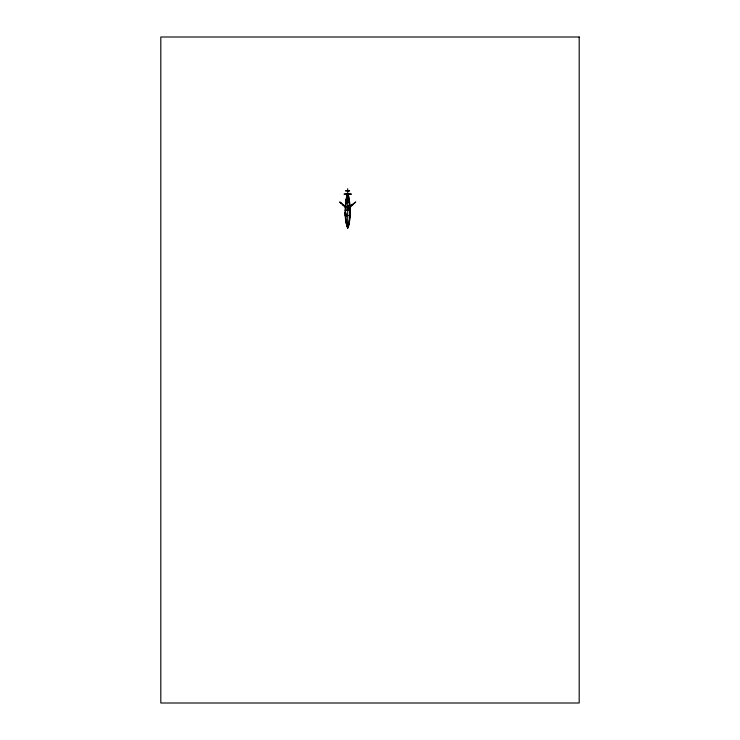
<?xml version="1.0" encoding="UTF-8"?>
<svg xmlns="http://www.w3.org/2000/svg" width="740" height="740" viewBox="0 0 740 740"><rect width="100%" height="100%" fill="white"/><g stroke="black" fill="none" stroke-linecap="round" stroke-linejoin="round"><path stroke-width="1.11" d="M346.024 201.9L347.31 194.694C345.349 205.674 344.396 217.301 347.717 228.077C351.694 217.477 350.436 205.618 348.355 194.694L347.032 194.694C344.96 205.618 343.693 217.477 347.68 228.077C350.973 217.246 350.103 205.674 348.041 194.694L348.753 198.394M349.696 217.486L350.002 206.71L348.873 199.217M347.698 225.867L346.699 226.024L348.697 226.024L349.511 219.549M349.733 208.486A30.932 30.932 0 0 1 350.011 215.349L349.974 215.534A3.321 3.321 0 0 1 349.668 216.478M350.002 206.71L345.164 206.876L345.894 202.862M347.365 205.85L348.031 205.794L347.365 205.628M347.199 207.903L348.17 207.737M347.365 205.748L348.022 205.628M345.321 212.399A30.932 30.932 0 0 0 345.386 215.349L345.339 215.488A3.321 3.321 0 0 0 345.885 216.765L345.941 216.737M346.662 199.569L346.579 199.791A1.73 1.73 0 0 0 346.579 200.771L346.45 200.078A1.637 1.637 0 0 1 346.755 198.135M345.414 212.278L346.061 222.805L349.225 222.648M348.142 190.615L349.567 190.837M347.985 205.729L347.458 205.655M345.229 207.32L340.946 202.917L345.636 206.821M343.129 205.332L343.536 204.823M343.286 205.47L343.702 204.952M348.447 193.778C359.769 194.509 335.35 194.528 347.449 193.769M350.307 207.154L349.724 206.423L355.746 201.974L350.159 207.32L349.521 206.534M348.281 209.984L347.106 209.984M345.7 212.436A32.56 32.56 0 0 0 345.746 215.192L345.339 215.488A1.119 1.119 0 0 0 345.978 216.422M347.495 190.865L347.994 190.717M345.506 215.423L350.103 215.581A31.561 31.561 0 0 0 349.604 207.496M347.402 190.707L345.728 190.837M349.567 190.846L345.728 190.846M348.309 193.834L347.134 193.852M346.718 196.748L348.67 196.748M347.06 198.931L348.337 198.931M346.302 199.217L349.095 199.217M345.802 201.9L349.595 201.9M345.108 210.336L350.048 210.179M345.266 212.482A31.561 31.561 0 0 0 345.339 215.488L345.386 215.349M340.964 202.908L339.651 201.974L340.77 203.13M349.881 215.423L350.103 215.581A1.119 1.119 0 0 1 349.668 216.265M351.861 204.823L352.268 205.332M351.694 204.952L352.111 205.47M350.011 215.349L349.65 215.192A32.56 32.56 0 0 0 349.659 211.52M346.163 222.648L346.801 224.794M347.115 225.867L347.68 228.077L347.698 188.709M348.151 207.663L347.698 208.208L347.226 207.737M346.727 200.781A4.449 4.449 0 0 0 346.477 200.244L346.45 200.078A4.542 4.542 0 0 1 346.699 200.633M348.161 208.116A1.406 1.406 0 0 1 348.262 208.967A1.073 1.064 84.3 0 1 347.698 209.855A1.073 1.064 -84.3 0 1 347.134 208.967A1.406 1.406 0 0 1 347.236 208.116M348.198 197.839A1.637 1.637 0 0 1 348.938 200.078L348.919 200.244A1.6 1.6 0 0 0 348.189 198.043M348.947 201.225A85.044 85.044 0 0 1 349.086 202.436M348.105 198.357A3.885 3.885 0 0 1 348.337 198.709M345.95 215.784A1.064 1.064 0 0 1 345.756 215.192M346.477 200.244A1.6 1.6 0 0 1 346.607 198.533M345.894 214.535A85.044 85.044 0 0 1 345.858 213.324M346.45 201.225A85.044 85.044 0 0 1 346.598 200.022M346.579 200.022A3.885 3.885 0 0 1 346.662 199.633M345.969 215.331A7.326 7.326 0 0 1 345.885 214.535M346.57 202.177A78.403 78.403 0 0 1 346.709 201.077M347.698 208.208L347.837 210.234L347.698 208.208M579.189 37L160.811 37L160.811 703L579.189 703L579.189 37"/></g></svg>
